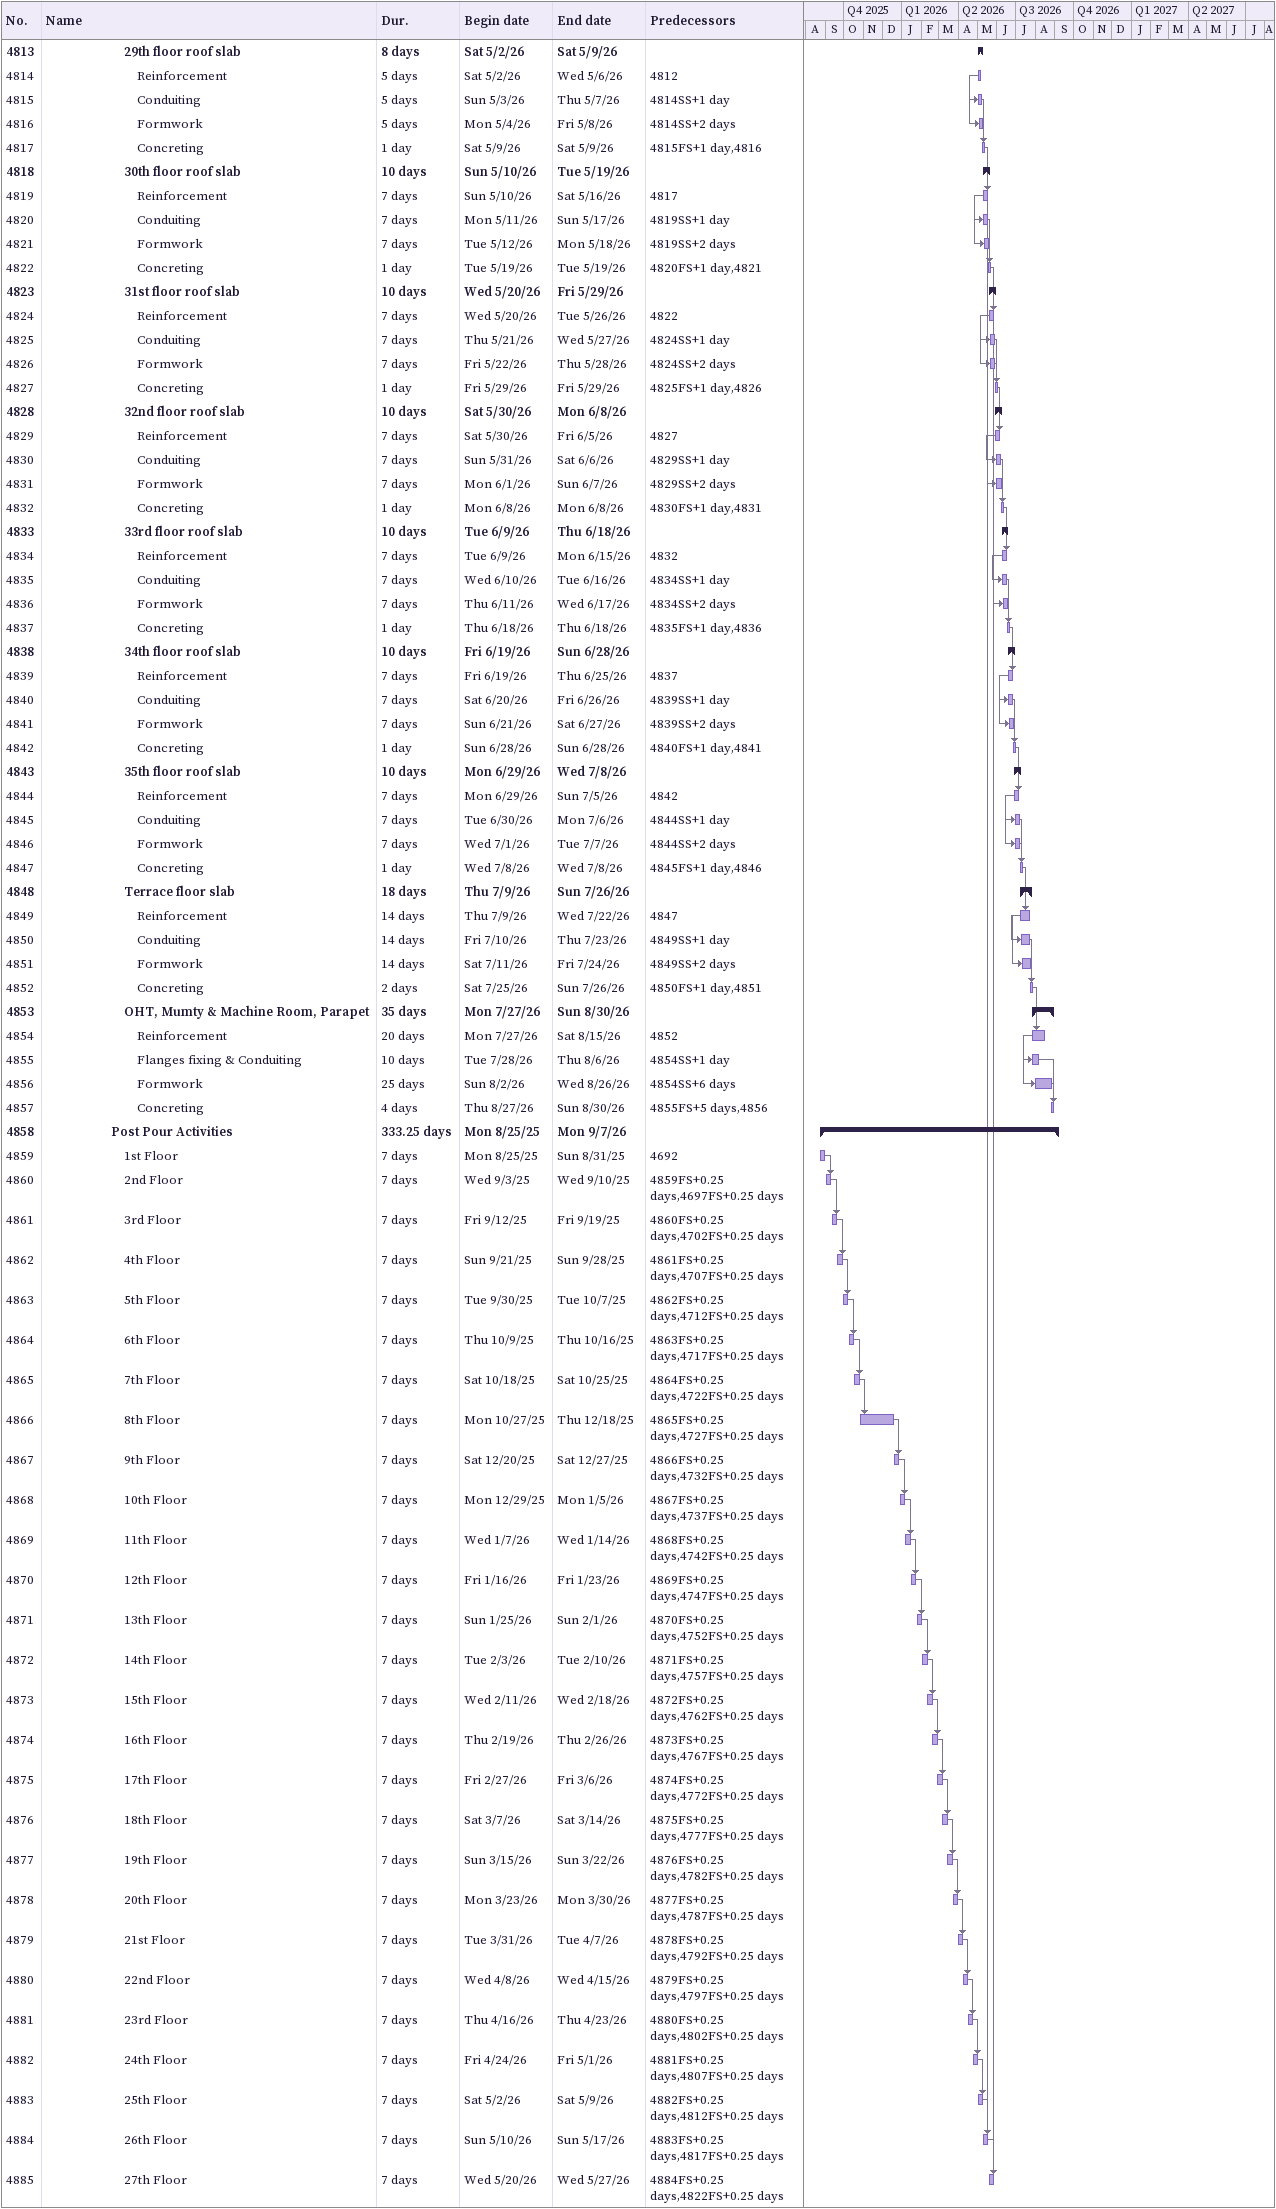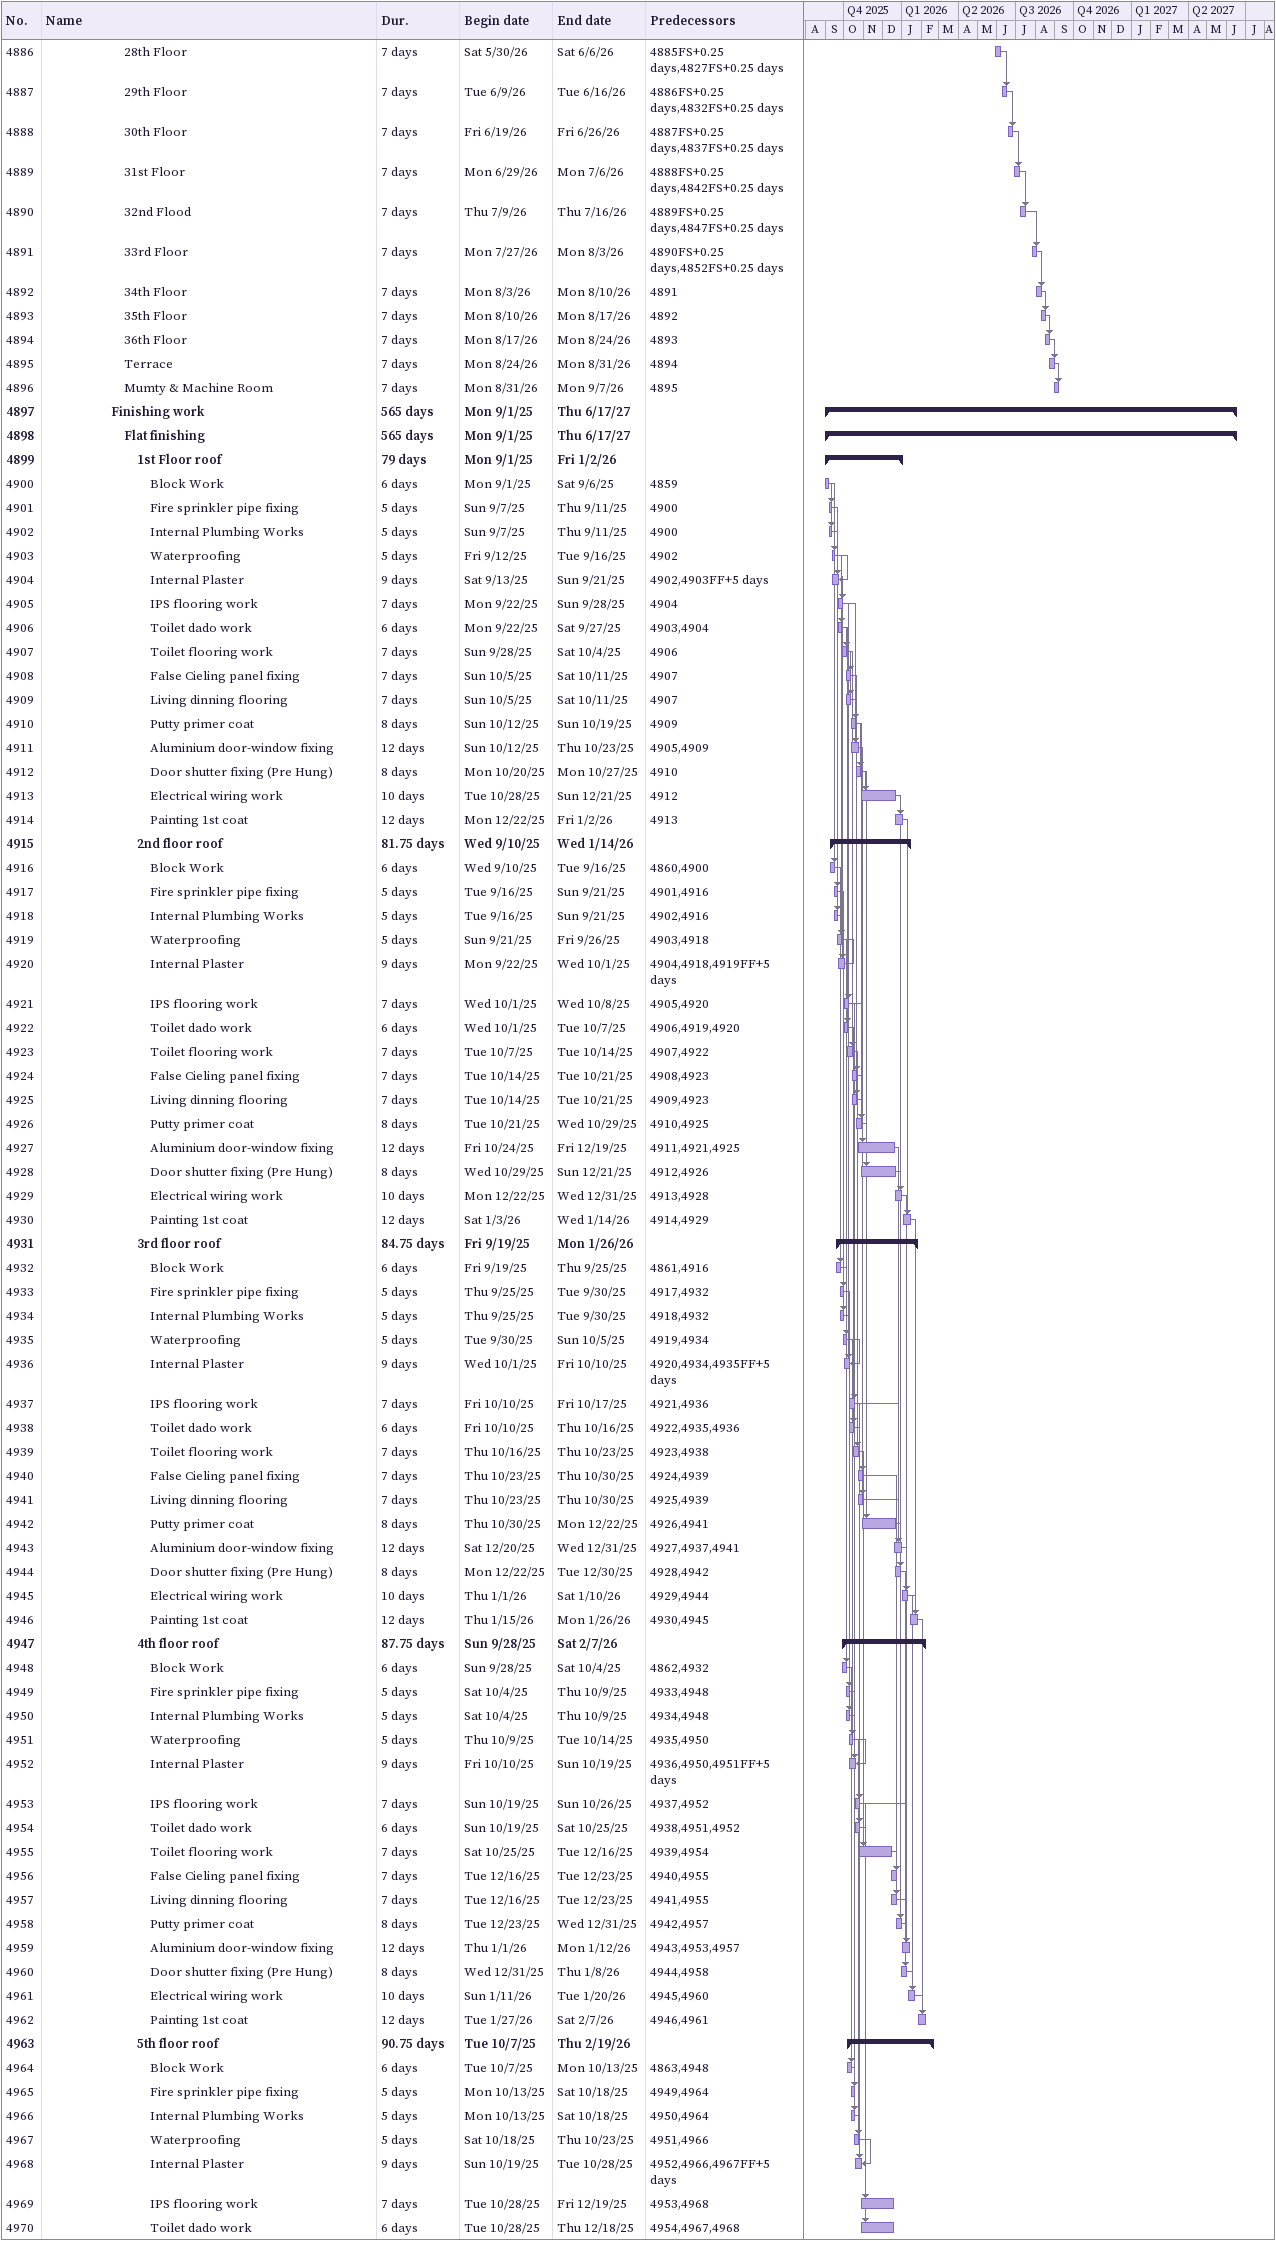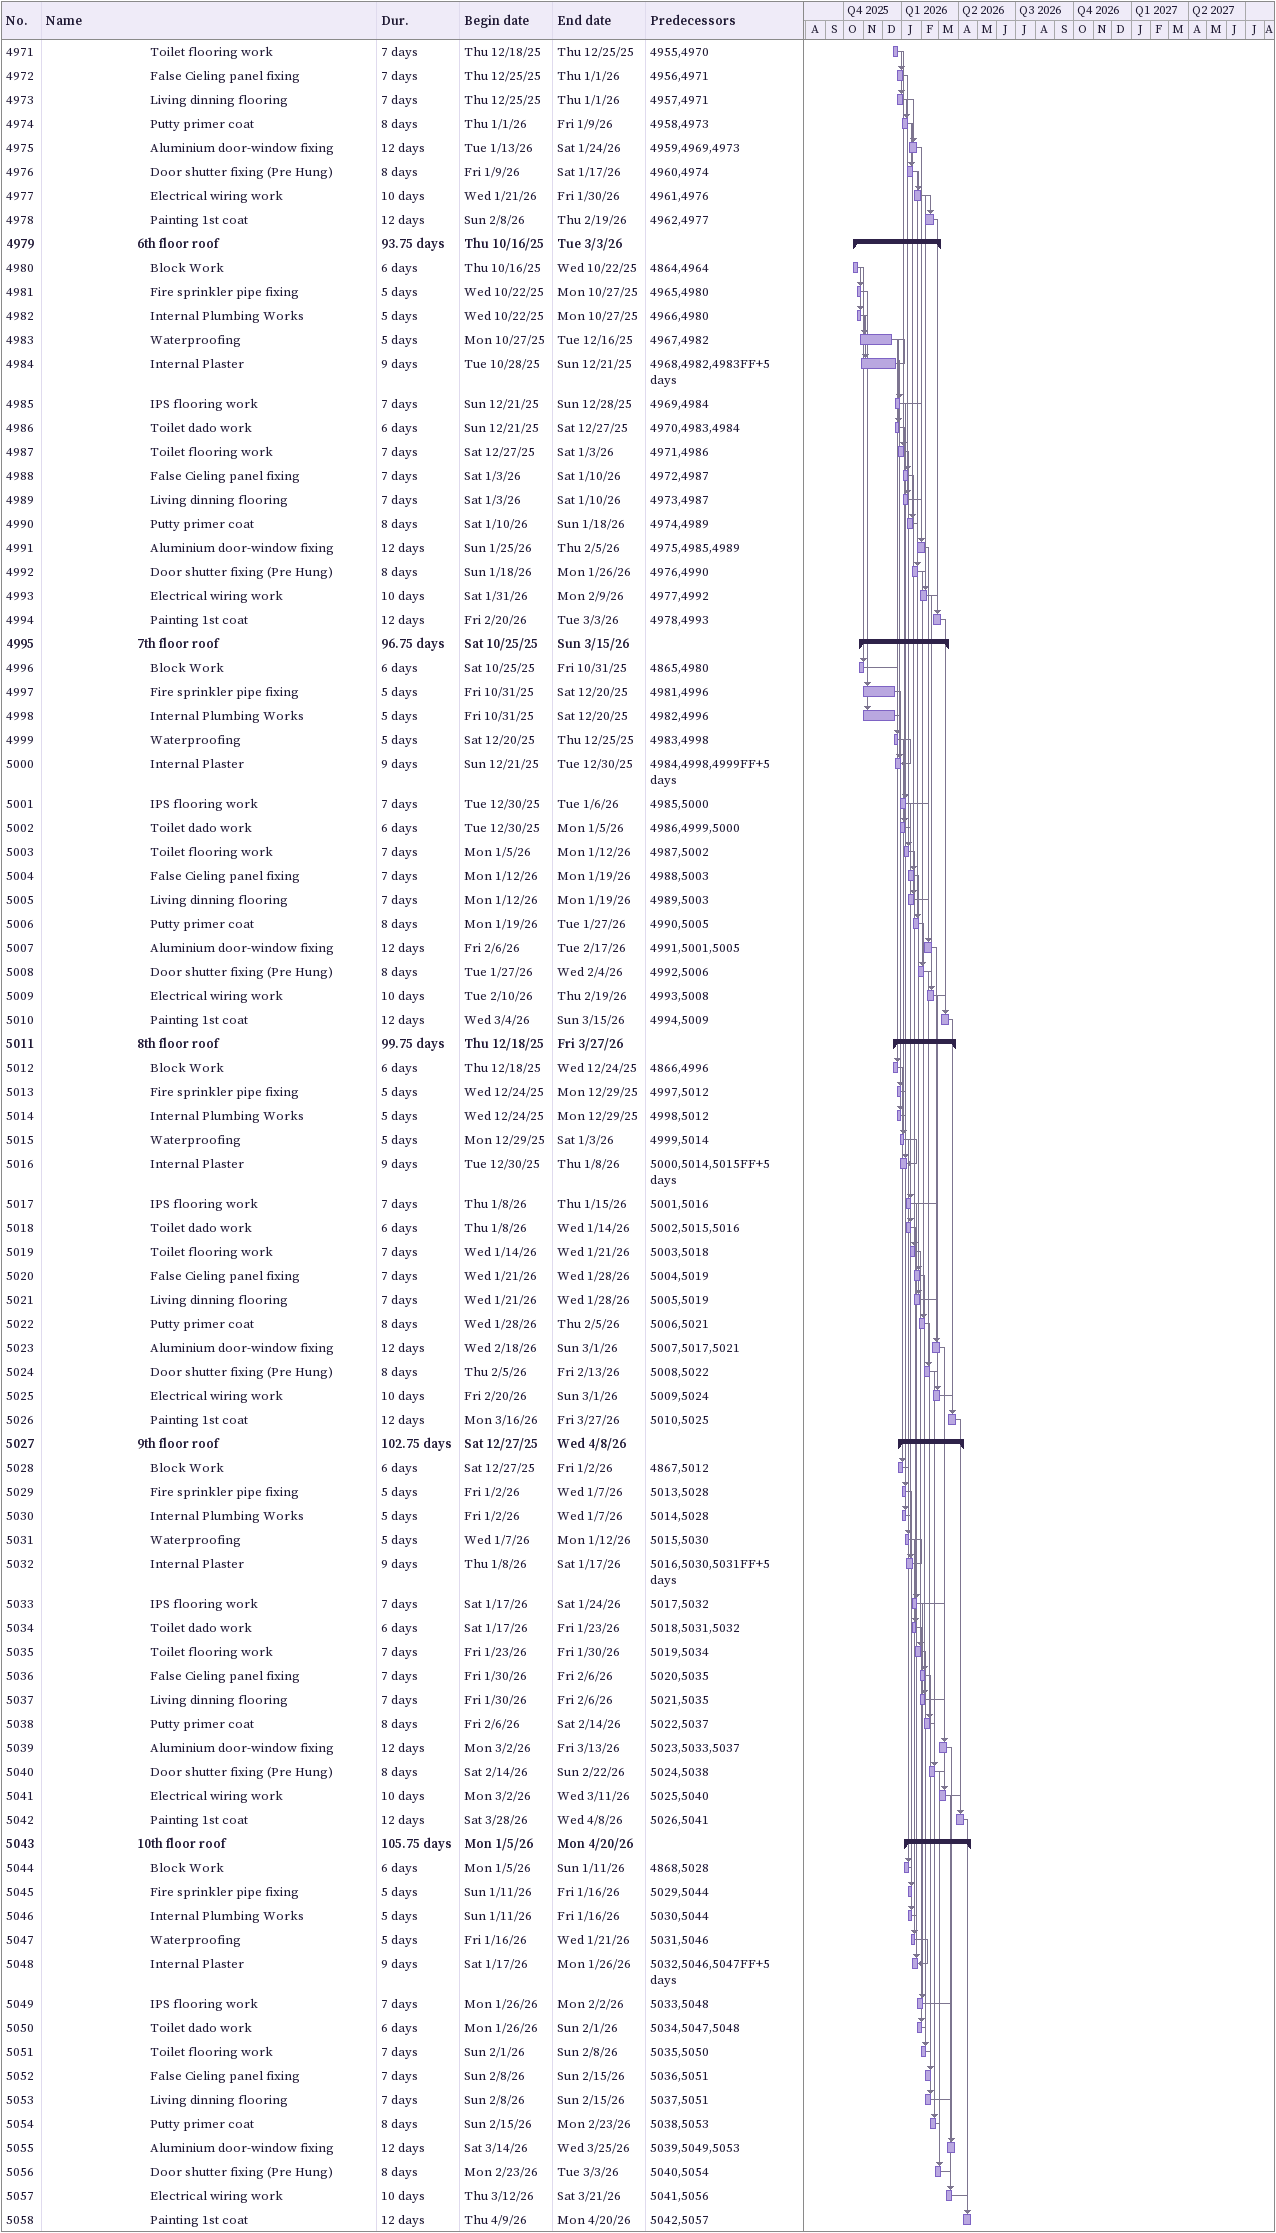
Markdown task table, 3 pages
| ID | Level | Task | Duration | Start | Finish | Predecessors |
|---|---|---|---|---|---|---|
| 4813 | 7 | **29th floor roof slab** | 8d | 2026-05-02 | 2026-05-09 |  |
| 4814 | 8 | Reinforcement | 5d | 2026-05-02 | 2026-05-06 | 4812 |
| 4815 | 8 | Conduiting | 5d | 2026-05-03 | 2026-05-07 | 4814SS+1d |
| 4816 | 8 | Formwork | 5d | 2026-05-04 | 2026-05-08 | 4814SS+2d |
| 4817 | 8 | Concreting | 1d | 2026-05-09 | 2026-05-09 | 4815FS+1d, 4816 |
| 4818 | 7 | **30th floor roof slab** | 10d | 2026-05-10 | 2026-05-19 |  |
| 4819 | 8 | Reinforcement | 7d | 2026-05-10 | 2026-05-16 | 4817 |
| 4820 | 8 | Conduiting | 7d | 2026-05-11 | 2026-05-17 | 4819SS+1d |
| 4821 | 8 | Formwork | 7d | 2026-05-12 | 2026-05-18 | 4819SS+2d |
| 4822 | 8 | Concreting | 1d | 2026-05-19 | 2026-05-19 | 4820FS+1d, 4821 |
| 4823 | 7 | **31st floor roof slab** | 10d | 2026-05-20 | 2026-05-29 |  |
| 4824 | 8 | Reinforcement | 7d | 2026-05-20 | 2026-05-26 | 4822 |
| 4825 | 8 | Conduiting | 7d | 2026-05-21 | 2026-05-27 | 4824SS+1d |
| 4826 | 8 | Formwork | 7d | 2026-05-22 | 2026-05-28 | 4824SS+2d |
| 4827 | 8 | Concreting | 1d | 2026-05-29 | 2026-05-29 | 4825FS+1d, 4826 |
| 4828 | 7 | **32nd floor roof slab** | 10d | 2026-05-30 | 2026-06-08 |  |
| 4829 | 8 | Reinforcement | 7d | 2026-05-30 | 2026-06-05 | 4827 |
| 4830 | 8 | Conduiting | 7d | 2026-05-31 | 2026-06-06 | 4829SS+1d |
| 4831 | 8 | Formwork | 7d | 2026-06-01 | 2026-06-07 | 4829SS+2d |
| 4832 | 8 | Concreting | 1d | 2026-06-08 | 2026-06-08 | 4830FS+1d, 4831 |
| 4833 | 7 | **33rd floor roof slab** | 10d | 2026-06-09 | 2026-06-18 |  |
| 4834 | 8 | Reinforcement | 7d | 2026-06-09 | 2026-06-15 | 4832 |
| 4835 | 8 | Conduiting | 7d | 2026-06-10 | 2026-06-16 | 4834SS+1d |
| 4836 | 8 | Formwork | 7d | 2026-06-11 | 2026-06-17 | 4834SS+2d |
| 4837 | 8 | Concreting | 1d | 2026-06-18 | 2026-06-18 | 4835FS+1d, 4836 |
| 4838 | 7 | **34th floor roof slab** | 10d | 2026-06-19 | 2026-06-28 |  |
| 4839 | 8 | Reinforcement | 7d | 2026-06-19 | 2026-06-25 | 4837 |
| 4840 | 8 | Conduiting | 7d | 2026-06-20 | 2026-06-26 | 4839SS+1d |
| 4841 | 8 | Formwork | 7d | 2026-06-21 | 2026-06-27 | 4839SS+2d |
| 4842 | 8 | Concreting | 1d | 2026-06-28 | 2026-06-28 | 4840FS+1d, 4841 |
| 4843 | 7 | **35th floor roof slab** | 10d | 2026-06-29 | 2026-07-08 |  |
| 4844 | 8 | Reinforcement | 7d | 2026-06-29 | 2026-07-05 | 4842 |
| 4845 | 8 | Conduiting | 7d | 2026-06-30 | 2026-07-06 | 4844SS+1d |
| 4846 | 8 | Formwork | 7d | 2026-07-01 | 2026-07-07 | 4844SS+2d |
| 4847 | 8 | Concreting | 1d | 2026-07-08 | 2026-07-08 | 4845FS+1d, 4846 |
| 4848 | 7 | **Terrace floor slab** | 18d | 2026-07-09 | 2026-07-26 |  |
| 4849 | 8 | Reinforcement | 14d | 2026-07-09 | 2026-07-22 | 4847 |
| 4850 | 8 | Conduiting | 14d | 2026-07-10 | 2026-07-23 | 4849SS+1d |
| 4851 | 8 | Formwork | 14d | 2026-07-11 | 2026-07-24 | 4849SS+2d |
| 4852 | 8 | Concreting | 2d | 2026-07-25 | 2026-07-26 | 4850FS+1d, 4851 |
| 4853 | 7 | **OHT, Mumty & Machine Room, Parapet** | 35d | 2026-07-27 | 2026-08-30 |  |
| 4854 | 8 | Reinforcement | 20d | 2026-07-27 | 2026-08-15 | 4852 |
| 4855 | 8 | Flanges fixing & Conduiting | 10d | 2026-07-28 | 2026-08-06 | 4854SS+1d |
| 4856 | 8 | Formwork | 25d | 2026-08-02 | 2026-08-26 | 4854SS+6d |
| 4857 | 8 | Concreting | 4d | 2026-08-27 | 2026-08-30 | 4855FS+5d, 4856 |
| 4858 | 6 | **Post Pour Activities** | 333.25d | 2025-08-25 | 2026-09-07 |  |
| 4859 | 7 | 1st Floor | 7d | 2025-08-25 | 2025-08-31 | 4692 |
| 4860 | 7 | 2nd Floor | 7d | 2025-09-03 | 2025-09-10 | 4859FS+0.25d, 4697FS+0.25d |
| 4861 | 7 | 3rd Floor | 7d | 2025-09-12 | 2025-09-19 | 4860FS+0.25d, 4702FS+0.25d |
| 4862 | 7 | 4th Floor | 7d | 2025-09-21 | 2025-09-28 | 4861FS+0.25d, 4707FS+0.25d |
| 4863 | 7 | 5th Floor | 7d | 2025-09-30 | 2025-10-07 | 4862FS+0.25d, 4712FS+0.25d |
| 4864 | 7 | 6th Floor | 7d | 2025-10-09 | 2025-10-16 | 4863FS+0.25d, 4717FS+0.25d |
| 4865 | 7 | 7th Floor | 7d | 2025-10-18 | 2025-10-25 | 4864FS+0.25d, 4722FS+0.25d |
| 4866 | 7 | 8th Floor | 7d | 2025-10-27 | 2025-12-18 | 4865FS+0.25d, 4727FS+0.25d |
| 4867 | 7 | 9th Floor | 7d | 2025-12-20 | 2025-12-27 | 4866FS+0.25d, 4732FS+0.25d |
| 4868 | 7 | 10th Floor | 7d | 2025-12-29 | 2026-01-05 | 4867FS+0.25d, 4737FS+0.25d |
| 4869 | 7 | 11th Floor | 7d | 2026-01-07 | 2026-01-14 | 4868FS+0.25d, 4742FS+0.25d |
| 4870 | 7 | 12th Floor | 7d | 2026-01-16 | 2026-01-23 | 4869FS+0.25d, 4747FS+0.25d |
| 4871 | 7 | 13th Floor | 7d | 2026-01-25 | 2026-02-01 | 4870FS+0.25d, 4752FS+0.25d |
| 4872 | 7 | 14th Floor | 7d | 2026-02-03 | 2026-02-10 | 4871FS+0.25d, 4757FS+0.25d |
| 4873 | 7 | 15th Floor | 7d | 2026-02-11 | 2026-02-18 | 4872FS+0.25d, 4762FS+0.25d |
| 4874 | 7 | 16th Floor | 7d | 2026-02-19 | 2026-02-26 | 4873FS+0.25d, 4767FS+0.25d |
| 4875 | 7 | 17th Floor | 7d | 2026-02-27 | 2026-03-06 | 4874FS+0.25d, 4772FS+0.25d |
| 4876 | 7 | 18th Floor | 7d | 2026-03-07 | 2026-03-14 | 4875FS+0.25d, 4777FS+0.25d |
| 4877 | 7 | 19th Floor | 7d | 2026-03-15 | 2026-03-22 | 4876FS+0.25d, 4782FS+0.25d |
| 4878 | 7 | 20th Floor | 7d | 2026-03-23 | 2026-03-30 | 4877FS+0.25d, 4787FS+0.25d |
| 4879 | 7 | 21st Floor | 7d | 2026-03-31 | 2026-04-07 | 4878FS+0.25d, 4792FS+0.25d |
| 4880 | 7 | 22nd Floor | 7d | 2026-04-08 | 2026-04-15 | 4879FS+0.25d, 4797FS+0.25d |
| 4881 | 7 | 23rd Floor | 7d | 2026-04-16 | 2026-04-23 | 4880FS+0.25d, 4802FS+0.25d |
| 4882 | 7 | 24th Floor | 7d | 2026-04-24 | 2026-05-01 | 4881FS+0.25d, 4807FS+0.25d |
| 4883 | 7 | 25th Floor | 7d | 2026-05-02 | 2026-05-09 | 4882FS+0.25d, 4812FS+0.25d |
| 4884 | 7 | 26th Floor | 7d | 2026-05-10 | 2026-05-17 | 4883FS+0.25d, 4817FS+0.25d |
| 4885 | 7 | 27th Floor | 7d | 2026-05-20 | 2026-05-27 | 4884FS+0.25d, 4822FS+0.25d |
| 4886 | 7 | 28th Floor | 7d | 2026-05-30 | 2026-06-06 | 4885FS+0.25d, 4827FS+0.25d |
| 4887 | 7 | 29th Floor | 7d | 2026-06-09 | 2026-06-16 | 4886FS+0.25d, 4832FS+0.25d |
| 4888 | 7 | 30th Floor | 7d | 2026-06-19 | 2026-06-26 | 4887FS+0.25d, 4837FS+0.25d |
| 4889 | 7 | 31st Floor | 7d | 2026-06-29 | 2026-07-06 | 4888FS+0.25d, 4842FS+0.25d |
| 4890 | 7 | 32nd Flood | 7d | 2026-07-09 | 2026-07-16 | 4889FS+0.25d, 4847FS+0.25d |
| 4891 | 7 | 33rd Floor | 7d | 2026-07-27 | 2026-08-03 | 4890FS+0.25d, 4852FS+0.25d |
| 4892 | 7 | 34th Floor | 7d | 2026-08-03 | 2026-08-10 | 4891 |
| 4893 | 7 | 35th Floor | 7d | 2026-08-10 | 2026-08-17 | 4892 |
| 4894 | 7 | 36th Floor | 7d | 2026-08-17 | 2026-08-24 | 4893 |
| 4895 | 7 | Terrace | 7d | 2026-08-24 | 2026-08-31 | 4894 |
| 4896 | 7 | Mumty & Machine Room | 7d | 2026-08-31 | 2026-09-07 | 4895 |
| 4897 | 6 | **Finishing work** | 565d | 2025-09-01 | 2027-06-17 |  |
| 4898 | 7 | **Flat finishing** | 565d | 2025-09-01 | 2027-06-17 |  |
| 4899 | 8 | **1st Floor roof** | 79d | 2025-09-01 | 2026-01-02 |  |
| 4900 | 9 | Block Work | 6d | 2025-09-01 | 2025-09-06 | 4859 |
| 4901 | 9 | Fire sprinkler pipe fixing | 5d | 2025-09-07 | 2025-09-11 | 4900 |
| 4902 | 9 | Internal Plumbing Works | 5d | 2025-09-07 | 2025-09-11 | 4900 |
| 4903 | 9 | Waterproofing | 5d | 2025-09-12 | 2025-09-16 | 4902 |
| 4904 | 9 | Internal Plaster | 9d | 2025-09-13 | 2025-09-21 | 4902, 4903FF+5d |
| 4905 | 9 | IPS flooring work | 7d | 2025-09-22 | 2025-09-28 | 4904 |
| 4906 | 9 | Toilet dado work | 6d | 2025-09-22 | 2025-09-27 | 4903, 4904 |
| 4907 | 9 | Toilet flooring work | 7d | 2025-09-28 | 2025-10-04 | 4906 |
| 4908 | 9 | False Cieling panel fixing | 7d | 2025-10-05 | 2025-10-11 | 4907 |
| 4909 | 9 | Living dinning flooring | 7d | 2025-10-05 | 2025-10-11 | 4907 |
| 4910 | 9 | Putty primer coat | 8d | 2025-10-12 | 2025-10-19 | 4909 |
| 4911 | 9 | Aluminium door-window fixing | 12d | 2025-10-12 | 2025-10-23 | 4905, 4909 |
| 4912 | 9 | Door shutter fixing (Pre Hung) | 8d | 2025-10-20 | 2025-10-27 | 4910 |
| 4913 | 9 | Electrical wiring work | 10d | 2025-10-28 | 2025-12-21 | 4912 |
| 4914 | 9 | Painting 1st coat | 12d | 2025-12-22 | 2026-01-02 | 4913 |
| 4915 | 8 | **2nd floor roof** | 81.75d | 2025-09-10 | 2026-01-14 |  |
| 4916 | 9 | Block Work | 6d | 2025-09-10 | 2025-09-16 | 4860, 4900 |
| 4917 | 9 | Fire sprinkler pipe fixing | 5d | 2025-09-16 | 2025-09-21 | 4901, 4916 |
| 4918 | 9 | Internal Plumbing Works | 5d | 2025-09-16 | 2025-09-21 | 4902, 4916 |
| 4919 | 9 | Waterproofing | 5d | 2025-09-21 | 2025-09-26 | 4903, 4918 |
| 4920 | 9 | Internal Plaster | 9d | 2025-09-22 | 2025-10-01 | 4904, 4918, 4919FF+5d |
| 4921 | 9 | IPS flooring work | 7d | 2025-10-01 | 2025-10-08 | 4905, 4920 |
| 4922 | 9 | Toilet dado work | 6d | 2025-10-01 | 2025-10-07 | 4906, 4919, 4920 |
| 4923 | 9 | Toilet flooring work | 7d | 2025-10-07 | 2025-10-14 | 4907, 4922 |
| 4924 | 9 | False Cieling panel fixing | 7d | 2025-10-14 | 2025-10-21 | 4908, 4923 |
| 4925 | 9 | Living dinning flooring | 7d | 2025-10-14 | 2025-10-21 | 4909, 4923 |
| 4926 | 9 | Putty primer coat | 8d | 2025-10-21 | 2025-10-29 | 4910, 4925 |
| 4927 | 9 | Aluminium door-window fixing | 12d | 2025-10-24 | 2025-12-19 | 4911, 4921, 4925 |
| 4928 | 9 | Door shutter fixing (Pre Hung) | 8d | 2025-10-29 | 2025-12-21 | 4912, 4926 |
| 4929 | 9 | Electrical wiring work | 10d | 2025-12-22 | 2025-12-31 | 4913, 4928 |
| 4930 | 9 | Painting 1st coat | 12d | 2026-01-03 | 2026-01-14 | 4914, 4929 |
| 4931 | 8 | **3rd floor roof** | 84.75d | 2025-09-19 | 2026-01-26 |  |
| 4932 | 9 | Block Work | 6d | 2025-09-19 | 2025-09-25 | 4861, 4916 |
| 4933 | 9 | Fire sprinkler pipe fixing | 5d | 2025-09-25 | 2025-09-30 | 4917, 4932 |
| 4934 | 9 | Internal Plumbing Works | 5d | 2025-09-25 | 2025-09-30 | 4918, 4932 |
| 4935 | 9 | Waterproofing | 5d | 2025-09-30 | 2025-10-05 | 4919, 4934 |
| 4936 | 9 | Internal Plaster | 9d | 2025-10-01 | 2025-10-10 | 4920, 4934, 4935FF+5d |
| 4937 | 9 | IPS flooring work | 7d | 2025-10-10 | 2025-10-17 | 4921, 4936 |
| 4938 | 9 | Toilet dado work | 6d | 2025-10-10 | 2025-10-16 | 4922, 4935, 4936 |
| 4939 | 9 | Toilet flooring work | 7d | 2025-10-16 | 2025-10-23 | 4923, 4938 |
| 4940 | 9 | False Cieling panel fixing | 7d | 2025-10-23 | 2025-10-30 | 4924, 4939 |
| 4941 | 9 | Living dinning flooring | 7d | 2025-10-23 | 2025-10-30 | 4925, 4939 |
| 4942 | 9 | Putty primer coat | 8d | 2025-10-30 | 2025-12-22 | 4926, 4941 |
| 4943 | 9 | Aluminium door-window fixing | 12d | 2025-12-20 | 2025-12-31 | 4927, 4937, 4941 |
| 4944 | 9 | Door shutter fixing (Pre Hung) | 8d | 2025-12-22 | 2025-12-30 | 4928, 4942 |
| 4945 | 9 | Electrical wiring work | 10d | 2026-01-01 | 2026-01-10 | 4929, 4944 |
| 4946 | 9 | Painting 1st coat | 12d | 2026-01-15 | 2026-01-26 | 4930, 4945 |
| 4947 | 8 | **4th floor roof** | 87.75d | 2025-09-28 | 2026-02-07 |  |
| 4948 | 9 | Block Work | 6d | 2025-09-28 | 2025-10-04 | 4862, 4932 |
| 4949 | 9 | Fire sprinkler pipe fixing | 5d | 2025-10-04 | 2025-10-09 | 4933, 4948 |
| 4950 | 9 | Internal Plumbing Works | 5d | 2025-10-04 | 2025-10-09 | 4934, 4948 |
| 4951 | 9 | Waterproofing | 5d | 2025-10-09 | 2025-10-14 | 4935, 4950 |
| 4952 | 9 | Internal Plaster | 9d | 2025-10-10 | 2025-10-19 | 4936, 4950, 4951FF+5d |
| 4953 | 9 | IPS flooring work | 7d | 2025-10-19 | 2025-10-26 | 4937, 4952 |
| 4954 | 9 | Toilet dado work | 6d | 2025-10-19 | 2025-10-25 | 4938, 4951, 4952 |
| 4955 | 9 | Toilet flooring work | 7d | 2025-10-25 | 2025-12-16 | 4939, 4954 |
| 4956 | 9 | False Cieling panel fixing | 7d | 2025-12-16 | 2025-12-23 | 4940, 4955 |
| 4957 | 9 | Living dinning flooring | 7d | 2025-12-16 | 2025-12-23 | 4941, 4955 |
| 4958 | 9 | Putty primer coat | 8d | 2025-12-23 | 2025-12-31 | 4942, 4957 |
| 4959 | 9 | Aluminium door-window fixing | 12d | 2026-01-01 | 2026-01-12 | 4943, 4953, 4957 |
| 4960 | 9 | Door shutter fixing (Pre Hung) | 8d | 2025-12-31 | 2026-01-08 | 4944, 4958 |
| 4961 | 9 | Electrical wiring work | 10d | 2026-01-11 | 2026-01-20 | 4945, 4960 |
| 4962 | 9 | Painting 1st coat | 12d | 2026-01-27 | 2026-02-07 | 4946, 4961 |
| 4963 | 8 | **5th floor roof** | 90.75d | 2025-10-07 | 2026-02-19 |  |
| 4964 | 9 | Block Work | 6d | 2025-10-07 | 2025-10-13 | 4863, 4948 |
| 4965 | 9 | Fire sprinkler pipe fixing | 5d | 2025-10-13 | 2025-10-18 | 4949, 4964 |
| 4966 | 9 | Internal Plumbing Works | 5d | 2025-10-13 | 2025-10-18 | 4950, 4964 |
| 4967 | 9 | Waterproofing | 5d | 2025-10-18 | 2025-10-23 | 4951, 4966 |
| 4968 | 9 | Internal Plaster | 9d | 2025-10-19 | 2025-10-28 | 4952, 4966, 4967FF+5d |
| 4969 | 9 | IPS flooring work | 7d | 2025-10-28 | 2025-12-19 | 4953, 4968 |
| 4970 | 9 | Toilet dado work | 6d | 2025-10-28 | 2025-12-18 | 4954, 4967, 4968 |
| 4971 | 9 | Toilet flooring work | 7d | 2025-12-18 | 2025-12-25 | 4955, 4970 |
| 4972 | 9 | False Cieling panel fixing | 7d | 2025-12-25 | 2026-01-01 | 4956, 4971 |
| 4973 | 9 | Living dinning flooring | 7d | 2025-12-25 | 2026-01-01 | 4957, 4971 |
| 4974 | 9 | Putty primer coat | 8d | 2026-01-01 | 2026-01-09 | 4958, 4973 |
| 4975 | 9 | Aluminium door-window fixing | 12d | 2026-01-13 | 2026-01-24 | 4959, 4969, 4973 |
| 4976 | 9 | Door shutter fixing (Pre Hung) | 8d | 2026-01-09 | 2026-01-17 | 4960, 4974 |
| 4977 | 9 | Electrical wiring work | 10d | 2026-01-21 | 2026-01-30 | 4961, 4976 |
| 4978 | 9 | Painting 1st coat | 12d | 2026-02-08 | 2026-02-19 | 4962, 4977 |
| 4979 | 8 | **6th floor roof** | 93.75d | 2025-10-16 | 2026-03-03 |  |
| 4980 | 9 | Block Work | 6d | 2025-10-16 | 2025-10-22 | 4864, 4964 |
| 4981 | 9 | Fire sprinkler pipe fixing | 5d | 2025-10-22 | 2025-10-27 | 4965, 4980 |
| 4982 | 9 | Internal Plumbing Works | 5d | 2025-10-22 | 2025-10-27 | 4966, 4980 |
| 4983 | 9 | Waterproofing | 5d | 2025-10-27 | 2025-12-16 | 4967, 4982 |
| 4984 | 9 | Internal Plaster | 9d | 2025-10-28 | 2025-12-21 | 4968, 4982, 4983FF+5d |
| 4985 | 9 | IPS flooring work | 7d | 2025-12-21 | 2025-12-28 | 4969, 4984 |
| 4986 | 9 | Toilet dado work | 6d | 2025-12-21 | 2025-12-27 | 4970, 4983, 4984 |
| 4987 | 9 | Toilet flooring work | 7d | 2025-12-27 | 2026-01-03 | 4971, 4986 |
| 4988 | 9 | False Cieling panel fixing | 7d | 2026-01-03 | 2026-01-10 | 4972, 4987 |
| 4989 | 9 | Living dinning flooring | 7d | 2026-01-03 | 2026-01-10 | 4973, 4987 |
| 4990 | 9 | Putty primer coat | 8d | 2026-01-10 | 2026-01-18 | 4974, 4989 |
| 4991 | 9 | Aluminium door-window fixing | 12d | 2026-01-25 | 2026-02-05 | 4975, 4985, 4989 |
| 4992 | 9 | Door shutter fixing (Pre Hung) | 8d | 2026-01-18 | 2026-01-26 | 4976, 4990 |
| 4993 | 9 | Electrical wiring work | 10d | 2026-01-31 | 2026-02-09 | 4977, 4992 |
| 4994 | 9 | Painting 1st coat | 12d | 2026-02-20 | 2026-03-03 | 4978, 4993 |
| 4995 | 8 | **7th floor roof** | 96.75d | 2025-10-25 | 2026-03-15 |  |
| 4996 | 9 | Block Work | 6d | 2025-10-25 | 2025-10-31 | 4865, 4980 |
| 4997 | 9 | Fire sprinkler pipe fixing | 5d | 2025-10-31 | 2025-12-20 | 4981, 4996 |
| 4998 | 9 | Internal Plumbing Works | 5d | 2025-10-31 | 2025-12-20 | 4982, 4996 |
| 4999 | 9 | Waterproofing | 5d | 2025-12-20 | 2025-12-25 | 4983, 4998 |
| 5000 | 9 | Internal Plaster | 9d | 2025-12-21 | 2025-12-30 | 4984, 4998, 4999FF+5d |
| 5001 | 9 | IPS flooring work | 7d | 2025-12-30 | 2026-01-06 | 4985, 5000 |
| 5002 | 9 | Toilet dado work | 6d | 2025-12-30 | 2026-01-05 | 4986, 4999, 5000 |
| 5003 | 9 | Toilet flooring work | 7d | 2026-01-05 | 2026-01-12 | 4987, 5002 |
| 5004 | 9 | False Cieling panel fixing | 7d | 2026-01-12 | 2026-01-19 | 4988, 5003 |
| 5005 | 9 | Living dinning flooring | 7d | 2026-01-12 | 2026-01-19 | 4989, 5003 |
| 5006 | 9 | Putty primer coat | 8d | 2026-01-19 | 2026-01-27 | 4990, 5005 |
| 5007 | 9 | Aluminium door-window fixing | 12d | 2026-02-06 | 2026-02-17 | 4991, 5001, 5005 |
| 5008 | 9 | Door shutter fixing (Pre Hung) | 8d | 2026-01-27 | 2026-02-04 | 4992, 5006 |
| 5009 | 9 | Electrical wiring work | 10d | 2026-02-10 | 2026-02-19 | 4993, 5008 |
| 5010 | 9 | Painting 1st coat | 12d | 2026-03-04 | 2026-03-15 | 4994, 5009 |
| 5011 | 8 | **8th floor roof** | 99.75d | 2025-12-18 | 2026-03-27 |  |
| 5012 | 9 | Block Work | 6d | 2025-12-18 | 2025-12-24 | 4866, 4996 |
| 5013 | 9 | Fire sprinkler pipe fixing | 5d | 2025-12-24 | 2025-12-29 | 4997, 5012 |
| 5014 | 9 | Internal Plumbing Works | 5d | 2025-12-24 | 2025-12-29 | 4998, 5012 |
| 5015 | 9 | Waterproofing | 5d | 2025-12-29 | 2026-01-03 | 4999, 5014 |
| 5016 | 9 | Internal Plaster | 9d | 2025-12-30 | 2026-01-08 | 5000, 5014, 5015FF+5d |
| 5017 | 9 | IPS flooring work | 7d | 2026-01-08 | 2026-01-15 | 5001, 5016 |
| 5018 | 9 | Toilet dado work | 6d | 2026-01-08 | 2026-01-14 | 5002, 5015, 5016 |
| 5019 | 9 | Toilet flooring work | 7d | 2026-01-14 | 2026-01-21 | 5003, 5018 |
| 5020 | 9 | False Cieling panel fixing | 7d | 2026-01-21 | 2026-01-28 | 5004, 5019 |
| 5021 | 9 | Living dinning flooring | 7d | 2026-01-21 | 2026-01-28 | 5005, 5019 |
| 5022 | 9 | Putty primer coat | 8d | 2026-01-28 | 2026-02-05 | 5006, 5021 |
| 5023 | 9 | Aluminium door-window fixing | 12d | 2026-02-18 | 2026-03-01 | 5007, 5017, 5021 |
| 5024 | 9 | Door shutter fixing (Pre Hung) | 8d | 2026-02-05 | 2026-02-13 | 5008, 5022 |
| 5025 | 9 | Electrical wiring work | 10d | 2026-02-20 | 2026-03-01 | 5009, 5024 |
| 5026 | 9 | Painting 1st coat | 12d | 2026-03-16 | 2026-03-27 | 5010, 5025 |
| 5027 | 8 | **9th floor roof** | 102.75d | 2025-12-27 | 2026-04-08 |  |
| 5028 | 9 | Block Work | 6d | 2025-12-27 | 2026-01-02 | 4867, 5012 |
| 5029 | 9 | Fire sprinkler pipe fixing | 5d | 2026-01-02 | 2026-01-07 | 5013, 5028 |
| 5030 | 9 | Internal Plumbing Works | 5d | 2026-01-02 | 2026-01-07 | 5014, 5028 |
| 5031 | 9 | Waterproofing | 5d | 2026-01-07 | 2026-01-12 | 5015, 5030 |
| 5032 | 9 | Internal Plaster | 9d | 2026-01-08 | 2026-01-17 | 5016, 5030, 5031FF+5d |
| 5033 | 9 | IPS flooring work | 7d | 2026-01-17 | 2026-01-24 | 5017, 5032 |
| 5034 | 9 | Toilet dado work | 6d | 2026-01-17 | 2026-01-23 | 5018, 5031, 5032 |
| 5035 | 9 | Toilet flooring work | 7d | 2026-01-23 | 2026-01-30 | 5019, 5034 |
| 5036 | 9 | False Cieling panel fixing | 7d | 2026-01-30 | 2026-02-06 | 5020, 5035 |
| 5037 | 9 | Living dinning flooring | 7d | 2026-01-30 | 2026-02-06 | 5021, 5035 |
| 5038 | 9 | Putty primer coat | 8d | 2026-02-06 | 2026-02-14 | 5022, 5037 |
| 5039 | 9 | Aluminium door-window fixing | 12d | 2026-03-02 | 2026-03-13 | 5023, 5033, 5037 |
| 5040 | 9 | Door shutter fixing (Pre Hung) | 8d | 2026-02-14 | 2026-02-22 | 5024, 5038 |
| 5041 | 9 | Electrical wiring work | 10d | 2026-03-02 | 2026-03-11 | 5025, 5040 |
| 5042 | 9 | Painting 1st coat | 12d | 2026-03-28 | 2026-04-08 | 5026, 5041 |
| 5043 | 8 | **10th floor roof** | 105.75d | 2026-01-05 | 2026-04-20 |  |
| 5044 | 9 | Block Work | 6d | 2026-01-05 | 2026-01-11 | 4868, 5028 |
| 5045 | 9 | Fire sprinkler pipe fixing | 5d | 2026-01-11 | 2026-01-16 | 5029, 5044 |
| 5046 | 9 | Internal Plumbing Works | 5d | 2026-01-11 | 2026-01-16 | 5030, 5044 |
| 5047 | 9 | Waterproofing | 5d | 2026-01-16 | 2026-01-21 | 5031, 5046 |
| 5048 | 9 | Internal Plaster | 9d | 2026-01-17 | 2026-01-26 | 5032, 5046, 5047FF+5d |
| 5049 | 9 | IPS flooring work | 7d | 2026-01-26 | 2026-02-02 | 5033, 5048 |
| 5050 | 9 | Toilet dado work | 6d | 2026-01-26 | 2026-02-01 | 5034, 5047, 5048 |
| 5051 | 9 | Toilet flooring work | 7d | 2026-02-01 | 2026-02-08 | 5035, 5050 |
| 5052 | 9 | False Cieling panel fixing | 7d | 2026-02-08 | 2026-02-15 | 5036, 5051 |
| 5053 | 9 | Living dinning flooring | 7d | 2026-02-08 | 2026-02-15 | 5037, 5051 |
| 5054 | 9 | Putty primer coat | 8d | 2026-02-15 | 2026-02-23 | 5038, 5053 |
| 5055 | 9 | Aluminium door-window fixing | 12d | 2026-03-14 | 2026-03-25 | 5039, 5049, 5053 |
| 5056 | 9 | Door shutter fixing (Pre Hung) | 8d | 2026-02-23 | 2026-03-03 | 5040, 5054 |
| 5057 | 9 | Electrical wiring work | 10d | 2026-03-12 | 2026-03-21 | 5041, 5056 |
| 5058 | 9 | Painting 1st coat | 12d | 2026-04-09 | 2026-04-20 | 5042, 5057 |
